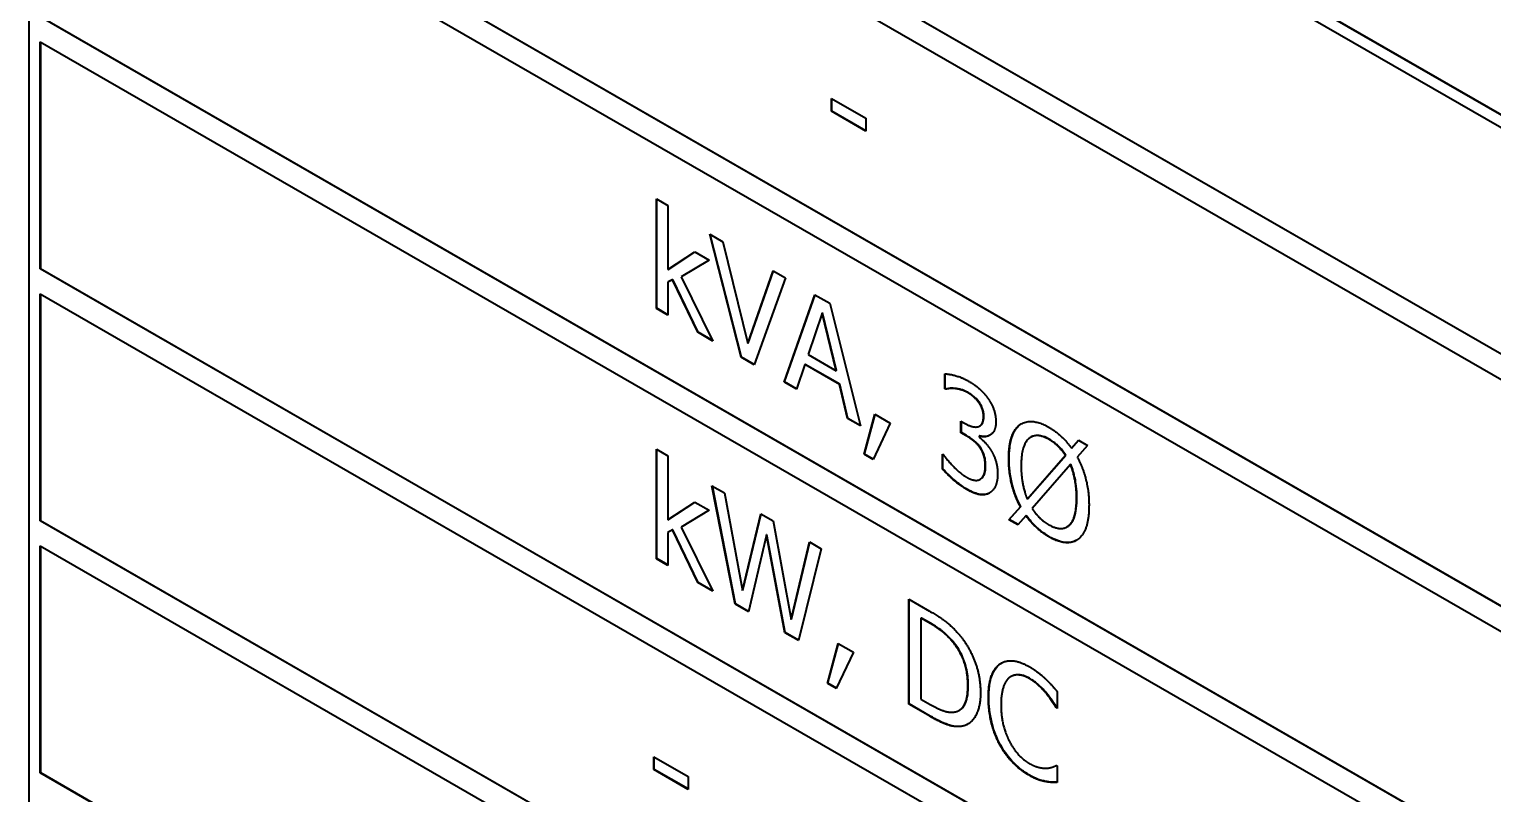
# Model space of a CAD drawing. Header units: millimetres. Extents: x 0 to 4756, y 0 to 3364.
# Drawn here: x 3945.94 to 3960.18, y 2674.22 to 2681.66 of the extents above; entities that cross this region are included whole.
import ezdxf

# ---------------------------------------------------------------- set-up
doc = ezdxf.new("R2010")
doc.units = ezdxf.units.MM
doc.header["$LTSCALE"] = 4
doc.layers.add('가시적인 것(ISO)', color=3, linetype='Continuous', lineweight=40)
doc.layers.add('가시적인 좁은 것(ISO)', color=3, linetype='Continuous', lineweight=35)

msp = doc.modelspace()

# ---------------------------------------------------------------- linework, layer by layer
at = {"layer": '가시적인 것(ISO)'}
for p, q in [((3945.9359, 2689.0805), (3978.4628, 2670.3495)), ((3945.9359, 2669.4594), (3945.9359, 2689.0805)), ((3945.9394, 2689.0826), (3978.4663, 2670.3516)), ((3946.0419, 2688.8968), (3978.3567, 2670.288)), ((3978.3567, 2668.0806), (3946.0419, 2686.6895)), ((3946.0455, 2686.6915), (3978.3567, 2668.0847)), ((3946.0419, 2686.4442), (3978.3567, 2667.8353)), ((3978.3567, 2665.628), (3946.0419, 2684.2368)), ((3946.0455, 2684.2389), (3978.3567, 2665.632)), ((3946.0419, 2683.9916), (3978.3567, 2665.3827)), ((3978.3567, 2663.1753), (3946.0419, 2681.7842)), ((3946.0455, 2681.7862), (3978.3567, 2663.1794)), ((3946.0419, 2679.3315), (3946.0419, 2681.5389)), ((3946.0419, 2681.5389), (3978.3567, 2662.9301)), ((3946.0455, 2681.5369), (3946.0455, 2679.3336)), ((3953.747, 2680.8634), (3953.747, 2680.9877)), ((3953.747, 2680.9877), (3954.0815, 2680.795)), ((3953.7505, 2680.8655), (3953.7505, 2680.9856)), ((3953.7505, 2680.8655), (3953.747, 2680.8634)), ((3954.0815, 2680.6708), (3953.747, 2680.8634)), ((3954.0815, 2680.6749), (3953.7505, 2680.8655)), ((3954.0815, 2680.795), (3954.0815, 2680.6708)), ((3952.0422, 2678.9445), (3952.0422, 2680.0119)), ((3952.0422, 2680.0119), (3952.154, 2679.9476)), ((3952.0458, 2678.9465), (3952.0458, 2680.0099)), ((3952.154, 2679.9476), (3952.154, 2679.3232)), ((3952.8659, 2678.4701), (3952.5615, 2679.6673)), ((3952.5615, 2679.6673), (3952.6876, 2679.5947)), ((3952.8695, 2678.4721), (3952.5663, 2679.6646)), ((3952.154, 2679.3232), (3952.4161, 2679.496)), ((3952.1575, 2679.3252), (3952.4164, 2679.4959)), ((3952.4161, 2679.496), (3952.5551, 2679.416)), ((3952.6876, 2679.5947), (3952.9325, 2678.6048)), ((3946.0455, 2679.3336), (3946.0419, 2679.3315)), ((3978.3567, 2660.7227), (3946.0419, 2679.3315)), ((3946.0455, 2679.3336), (3978.3567, 2660.7268)), ((3952.1575, 2679.3252), (3952.154, 2679.3232)), ((3952.5551, 2679.416), (3952.2829, 2679.2522)), ((3952.1984, 2679.2247), (3952.154, 2679.2006)), ((3952.1575, 2679.2026), (3952.154, 2679.2006)), ((3952.154, 2679.2006), (3952.154, 2678.8801)), ((3952.2019, 2679.2268), (3952.1575, 2679.2026)), ((3952.2019, 2679.2268), (3952.1984, 2679.2247)), ((3952.4448, 2678.7126), (3952.1984, 2679.2247)), ((3952.4483, 2678.7147), (3952.2019, 2679.2268)), ((3952.2829, 2679.2522), (3952.5916, 2678.6281)), ((3952.9325, 2678.6048), (3953.1775, 2679.3126)), ((3952.9361, 2678.6069), (3953.1799, 2679.3113)), ((3953.2971, 2679.2437), (3952.9927, 2678.3971)), ((3953.1775, 2679.3126), (3953.2971, 2679.2437)), ((3946.0419, 2676.8789), (3946.0419, 2679.0863)), ((3946.0419, 2679.0863), (3978.3567, 2660.4774)), ((3946.0455, 2679.0842), (3946.0455, 2676.8809)), ((3953.2864, 2678.228), (3953.5844, 2679.0783)), ((3953.2899, 2678.23), (3953.5867, 2679.077)), ((3953.5844, 2679.0783), (3953.729, 2678.995)), ((3952.0458, 2678.9465), (3952.0422, 2678.9445)), ((3952.154, 2678.8801), (3952.0422, 2678.9445)), ((3952.154, 2678.8842), (3952.0458, 2678.9465)), ((3953.6538, 2678.8992), (3953.5177, 2678.4964)), ((3953.6574, 2678.9012), (3953.6538, 2678.8992)), ((3953.7906, 2678.3393), (3953.6538, 2678.8992)), ((3953.7942, 2678.3413), (3953.6574, 2678.9012)), ((3953.729, 2678.995), (3954.027, 2677.8015)), ((3952.4483, 2678.7147), (3952.4448, 2678.7126)), ((3952.5916, 2678.6281), (3952.4448, 2678.7126)), ((3952.5888, 2678.6338), (3952.4483, 2678.7147)), ((3952.9361, 2678.6069), (3952.9325, 2678.6048)), ((3952.8695, 2678.4721), (3952.8659, 2678.4701)), ((3952.9927, 2678.3971), (3952.8659, 2678.4701)), ((3952.9939, 2678.4005), (3952.8695, 2678.4721)), ((3953.5177, 2678.4964), (3953.7906, 2678.3393)), ((3953.4855, 2678.399), (3953.4053, 2678.1595)), ((3953.489, 2678.4011), (3953.4855, 2678.399)), ((3953.8229, 2678.2048), (3953.4855, 2678.399)), ((3953.8264, 2678.2068), (3953.489, 2678.4011)), ((3953.7942, 2678.3413), (3953.7906, 2678.3393)), ((3953.2899, 2678.23), (3953.2864, 2678.228)), ((3953.4053, 2678.1595), (3953.2864, 2678.228)), ((3953.4064, 2678.1629), (3953.2899, 2678.23)), ((3953.8264, 2678.2068), (3953.8229, 2678.2048)), ((3953.9031, 2677.8728), (3953.8229, 2678.2048)), ((3953.9066, 2677.8749), (3953.8264, 2678.2068)), ((3954.8507, 2678.1627), (3954.8507, 2678.3077)), ((3954.8543, 2678.1648), (3954.8543, 2678.3078)), ((3954.8543, 2678.1648), (3954.8507, 2678.1627)), ((3954.8579, 2678.1586), (3954.8507, 2678.1627)), ((3954.8614, 2678.1606), (3954.8543, 2678.1648)), ((3954.8614, 2678.1606), (3954.8579, 2678.1586)), ((3954.9488, 2678.1675), (3954.9453, 2678.1654)), ((3954.065, 2677.5254), (3954.1696, 2677.9148)), ((3954.0685, 2677.5274), (3954.1721, 2677.9134)), ((3954.1696, 2677.9148), (3954.3178, 2677.8295)), ((3953.9066, 2677.8749), (3953.9031, 2677.8728)), ((3954.027, 2677.8015), (3953.9031, 2677.8728)), ((3954.0258, 2677.8062), (3953.9066, 2677.8749)), ((3954.3178, 2677.8295), (3954.1516, 2677.4755)), ((3955.0069, 2677.7349), (3955.0069, 2677.8484)), ((3955.0069, 2677.8484), (3955.0463, 2677.8257)), ((3955.0104, 2677.737), (3955.0104, 2677.8464)), ((3955.1927, 2677.8026), (3955.1892, 2677.8006)), ((3955.0104, 2677.737), (3955.0069, 2677.7349)), ((3955.057, 2677.7061), (3955.0069, 2677.7349)), ((3955.0606, 2677.7081), (3955.0104, 2677.737)), ((3955.1866, 2677.7059), (3955.1831, 2677.7039)), ((3955.1831, 2677.7039), (3955.1831, 2677.6939)), ((3955.6895, 2677.694), (3955.686, 2677.6919)), ((3956.0834, 2677.5854), (3956.1515, 2677.663)), ((3956.087, 2677.5874), (3956.1526, 2677.6623)), ((3956.2396, 2677.6122), (3956.1379, 2677.4985)), ((3956.1515, 2677.663), (3956.2396, 2677.6122)), ((3952.0422, 2676.5092), (3952.0422, 2677.5767)), ((3952.0422, 2677.5767), (3952.154, 2677.5123)), ((3952.0458, 2676.5112), (3952.0458, 2677.5746)), ((3952.154, 2677.5123), (3952.154, 2676.8879)), ((3954.0685, 2677.5274), (3954.065, 2677.5254)), ((3954.1516, 2677.4755), (3954.065, 2677.5254)), ((3954.1532, 2677.4787), (3954.0685, 2677.5274)), ((3954.8264, 2677.5275), (3954.835, 2677.5225)), ((3954.8264, 2677.3826), (3954.8264, 2677.5275)), ((3954.8299, 2677.3846), (3954.8299, 2677.5255)), ((3955.6515, 2677.0888), (3956.0233, 2677.5165)), ((3955.6551, 2677.0908), (3956.0268, 2677.5185)), ((3956.0268, 2677.5185), (3956.0233, 2677.5165)), ((3956.087, 2677.5874), (3956.0834, 2677.5854)), ((3954.8299, 2677.3846), (3954.8264, 2677.3826)), ((3956.072, 2677.4263), (3955.6995, 2676.9974)), ((3956.0755, 2677.4284), (3956.072, 2677.4263)), ((3952.8079, 2676.0683), (3952.5823, 2677.2201)), ((3952.5823, 2677.2201), (3952.7033, 2677.1504)), ((3952.8114, 2676.0703), (3952.5867, 2677.2176)), ((3955.194, 2677.2826), (3955.1904, 2677.2806)), ((3952.154, 2676.8879), (3952.4161, 2677.0608)), ((3952.1575, 2676.89), (3952.4164, 2677.0606)), ((3952.4161, 2677.0608), (3952.5551, 2676.9807)), ((3952.7033, 2677.1504), (3952.881, 2676.2009)), ((3955.6551, 2677.0908), (3955.6515, 2677.0888)), ((3952.5551, 2676.9807), (3952.2829, 2676.817)), ((3952.881, 2676.2009), (3953.0572, 2676.9467)), ((3952.8845, 2676.203), (3953.0599, 2676.9451)), ((3953.0572, 2676.9467), (3953.1768, 2676.8778)), ((3955.4732, 2676.8892), (3955.5849, 2677.0153)), ((3955.4767, 2676.8912), (3955.5884, 2677.0174)), ((3955.6393, 2676.9277), (3955.5606, 2676.8389)), ((3955.5884, 2677.0174), (3955.5849, 2677.0153)), ((3955.6429, 2676.9297), (3955.6393, 2676.9277)), ((3946.0455, 2676.8809), (3946.0419, 2676.8789)), ((3978.3567, 2658.27), (3946.0419, 2676.8789)), ((3946.0455, 2676.8809), (3978.3567, 2658.2741)), ((3952.1575, 2676.89), (3952.154, 2676.8879)), ((3952.1984, 2676.7895), (3952.154, 2676.7654)), ((3952.1575, 2676.7674), (3952.154, 2676.7654)), ((3952.154, 2676.7654), (3952.154, 2676.4449)), ((3952.2019, 2676.7915), (3952.1575, 2676.7674)), ((3952.2019, 2676.7915), (3952.1984, 2676.7895)), ((3952.4448, 2676.2774), (3952.1984, 2676.7895)), ((3952.4483, 2676.2794), (3952.2019, 2676.7915)), ((3952.2829, 2676.817), (3952.5916, 2676.1928)), ((3953.1768, 2676.8778), (3953.3544, 2675.9184)), ((3955.4767, 2676.8912), (3955.4732, 2676.8892)), ((3955.5606, 2676.8389), (3955.4732, 2676.8892)), ((3955.563, 2676.8416), (3955.4767, 2676.8912)), ((3956.0413, 2676.8213), (3956.0378, 2676.8193)), ((3946.0419, 2674.4263), (3946.0419, 2676.6336)), ((3946.0419, 2676.6336), (3978.3567, 2658.0248)), ((3946.0455, 2676.6316), (3946.0455, 2674.4283)), ((3953.113, 2676.7406), (3952.9383, 2675.9932)), ((3953.1166, 2676.7426), (3953.113, 2676.7406)), ((3953.2928, 2675.789), (3953.113, 2676.7406)), ((3953.2964, 2675.7911), (3953.1166, 2676.7426)), ((3953.3544, 2675.9184), (3953.5314, 2676.6736)), ((3953.358, 2675.9204), (3953.534, 2676.672)), ((3953.6467, 2676.6072), (3953.4246, 2675.7131)), ((3953.5314, 2676.6736), (3953.6467, 2676.6072)), ((3952.0458, 2676.5112), (3952.0422, 2676.5092)), ((3952.154, 2676.4449), (3952.0422, 2676.5092)), ((3952.154, 2676.4489), (3952.0458, 2676.5112)), ((3952.4483, 2676.2794), (3952.4448, 2676.2774)), ((3952.5916, 2676.1928), (3952.4448, 2676.2774)), ((3952.5888, 2676.1985), (3952.4483, 2676.2794)), ((3952.8845, 2676.203), (3952.881, 2676.2009)), ((3952.8114, 2676.0703), (3952.8079, 2676.0683)), ((3952.9383, 2675.9932), (3952.8079, 2676.0683)), ((3952.9391, 2675.9968), (3952.8114, 2676.0703)), ((3954.4998, 2675.094), (3954.4998, 2676.1159)), ((3954.4998, 2676.1159), (3954.701, 2676)), ((3954.5033, 2675.096), (3954.5033, 2676.1139)), ((3953.358, 2675.9204), (3953.3544, 2675.9184)), ((3954.6208, 2675.9327), (3954.6172, 2675.9307)), ((3954.6172, 2675.9307), (3954.6172, 2675.144)), ((3954.7068, 2675.8791), (3954.6172, 2675.9307)), ((3954.7103, 2675.8812), (3954.6208, 2675.9327)), ((3953.2964, 2675.7911), (3953.2928, 2675.789)), ((3953.4246, 2675.7131), (3953.2928, 2675.789)), ((3953.4255, 2675.7167), (3953.2964, 2675.7911)), ((3953.7061, 2675.2968), (3953.8107, 2675.6862)), ((3953.7097, 2675.2988), (3953.8133, 2675.6848)), ((3953.8107, 2675.6862), (3953.959, 2675.6009)), ((3953.959, 2675.6009), (3953.7928, 2675.2469)), ((3955.4942, 2675.3636), (3955.4907, 2675.3616)), ((3953.7097, 2675.2988), (3953.7061, 2675.2968)), ((3953.7928, 2675.2469), (3953.7061, 2675.2968)), ((3953.7943, 2675.2501), (3953.7097, 2675.2988)), ((3955.9445, 2675.2161), (3955.9445, 2675.0521)), ((3954.5033, 2675.096), (3954.4998, 2675.094)), ((3954.7032, 2674.9769), (3954.4998, 2675.094)), ((3954.7067, 2674.9789), (3954.5033, 2675.096)), ((3954.6172, 2675.144), (3954.7068, 2675.0924)), ((3955.9387, 2675.0595), (3955.9352, 2675.0575)), ((3955.9445, 2675.0521), (3955.9352, 2675.0575)), ((3955.9445, 2675.0562), (3955.9387, 2675.0595)), ((3954.9931, 2675.036), (3954.9896, 2675.034)), ((3955.0197, 2674.8806), (3955.0162, 2674.8786)), ((3952.015, 2674.4573), (3952.015, 2674.5815)), ((3952.015, 2674.5815), (3952.3495, 2674.3889)), ((3952.0185, 2674.4594), (3952.0185, 2674.5795)), ((3955.9359, 2674.4989), (3955.9356, 2674.4987)), ((3955.9359, 2674.4989), (3955.9445, 2674.4939)), ((3955.9445, 2674.4939), (3955.9445, 2674.3316)), ((3946.0455, 2674.4283), (3946.0419, 2674.4263)), ((3978.3567, 2655.8174), (3946.0419, 2674.4263)), ((3946.0455, 2674.4283), (3978.3567, 2655.8215)), ((3952.0185, 2674.4594), (3952.015, 2674.4573)), ((3952.3495, 2674.2647), (3952.015, 2674.4573)), ((3952.3495, 2674.2688), (3952.0185, 2674.4594)), ((3952.3495, 2674.3889), (3952.3495, 2674.2647)), ((3955.8305, 2674.3433), (3955.827, 2674.3413))]:
    msp.add_line(p, q, dxfattribs=at)
for points, degree in [([(3954.8507, 2678.3077), (3954.8894, 2678.3094), (3955.0219, 2678.272), (3955.0814, 2678.2378)], 2), ([(3955.0814, 2678.2378), (3955.1415, 2678.2031), (3955.2311, 2678.1234), (3955.2676, 2678.0726)], 2), ([(3954.9453, 2678.1654), (3954.9166, 2678.1679), (3954.8744, 2678.1624), (3954.8579, 2678.1586)], 2), ([(3955.0721, 2678.1247), (3955.0398, 2678.1433), (3954.9761, 2678.1618), (3954.9453, 2678.1654)], 2), ([(3955.1795, 2678.0314), (3955.1573, 2678.0616), (3955.1029, 2678.107), (3955.0721, 2678.1247)], 2), ([(3955.2261, 2677.8936), (3955.2261, 2677.9325), (3955.2003, 2678.0029), (3955.1795, 2678.0314)], 2), ([(3955.2676, 2678.0726), (3955.3063, 2678.018), (3955.3464, 2677.9013), (3955.3464, 2677.8384)], 2), ([(3955.0463, 2677.8257), (3955.1258, 2677.7799), (3955.2261, 2677.81), (3955.2261, 2677.8936)], 2), ([(3955.3464, 2677.8384), (3955.3464, 2677.7539), (3955.2504, 2677.6816), (3955.1831, 2677.7039)], 2), ([(3955.4717, 2677.4805), (3955.4717, 2677.7331), (3955.6859, 2677.8897), (3955.8621, 2677.7882)], 2), ([(3955.8621, 2677.7882), (3955.9302, 2677.749), (3956.0362, 2677.6499), (3956.0834, 2677.5854)], 2), ([(3955.1902, 2677.5929), (3955.1652, 2677.628), (3955.0971, 2677.683), (3955.057, 2677.7061)], 2), ([(3955.1831, 2677.6939), (3955.211, 2677.6712), (3955.2748, 2677.6047), (3955.302, 2677.5592)], 2), ([(3955.8628, 2677.6702), (3955.7396, 2677.7411), (3955.5928, 2677.6145), (3955.5928, 2677.4108)], 2), ([(3956.0233, 2677.5165), (3955.9925, 2677.5649), (3955.9115, 2677.6421), (3955.8628, 2677.6702)], 2), ([(3954.835, 2677.5225), (3954.8722, 2677.4696), (3954.9983, 2677.3391), (3955.0606, 2677.3032)], 2), ([(3955.2432, 2677.4141), (3955.2432, 2677.4696), (3955.2153, 2677.5578), (3955.1902, 2677.5929)], 2), ([(3955.302, 2677.5592), (3955.3292, 2677.5145), (3955.3636, 2677.402), (3955.3636, 2677.3349)], 2), ([(3955.5849, 2677.0153), (3955.5319, 2677.1138), (3955.4717, 2677.3488), (3955.4717, 2677.4805)], 2), ([(3956.1379, 2677.4985), (3956.1923, 2677.3993), (3956.2532, 2677.1671), (3956.2532, 2677.0305)], 2), ([(3955.0678, 2677.1806), (3955.0011, 2677.219), (3954.8708, 2677.3313), (3954.8264, 2677.3826)], 2), ([(3955.1945, 2677.2832), (3955.2182, 2677.3002), (3955.2432, 2677.3587), (3955.2432, 2677.4141)], 2), ([(3955.3636, 2677.3349), (3955.3636, 2677.2662), (3955.3228, 2677.1729), (3955.2855, 2677.1496)], 2), ([(3955.5928, 2677.4108), (3955.5928, 2677.318), (3955.6236, 2677.1562), (3955.6515, 2677.0888)], 2), ([(3956.1321, 2677.1002), (3956.1321, 2677.1946), (3956.0992, 2677.3618), (3956.072, 2677.4263)], 2), ([(3955.0606, 2677.3032), (3955.0971, 2677.2821), (3955.1702, 2677.2666), (3955.1945, 2677.2832)], 2), ([(3955.2855, 2677.1496), (3955.2468, 2677.1255), (3955.1372, 2677.1406), (3955.0678, 2677.1806)], 2), ([(3955.194, 2677.2826), (3955.1954, 2677.2834), (3955.1967, 2677.2843), (3955.1981, 2677.2852)], 3), ([(3955.8628, 2676.8404), (3955.9853, 2676.7698), (3956.1321, 2676.8989), (3956.1321, 2677.1002)], 2), ([(3955.8621, 2676.7232), (3955.7969, 2676.7607), (3955.6845, 2676.8652), (3955.6393, 2676.9277)], 2), ([(3955.6995, 2676.9974), (3955.7332, 2676.9465), (3955.8091, 2676.8713), (3955.8628, 2676.8404)], 2), ([(3956.2532, 2677.0305), (3956.2532, 2676.7771), (3956.0397, 2676.6209), (3955.8621, 2676.7232)], 2), ([(3954.701, 2676), (3954.8257, 2675.9283), (3954.9675, 2675.8035), (3955.0176, 2675.7366)], 2), ([(3954.9403, 2675.6834), (3954.893, 2675.7429), (3954.7863, 2675.8333), (3954.7068, 2675.8791)], 2), ([(3955.0742, 2675.275), (3955.0742, 2675.3926), (3955.0069, 2675.5978), (3954.9403, 2675.6834)], 2), ([(3955.0176, 2675.7366), (3955.1029, 2675.622), (3955.1967, 2675.3519), (3955.1967, 2675.2028)], 2), ([(3955.274, 2675.1583), (3955.274, 2675.2866), (3955.3306, 2675.4445), (3955.3844, 2675.484)], 2), ([(3955.3844, 2675.484), (3955.4374, 2675.5222), (3955.582, 2675.5109), (3955.6716, 2675.4593)], 2), ([(3955.3879, 2675.486), (3955.3923, 2675.4891), (3955.3967, 2675.4921), (3955.4013, 2675.4948)], 3), ([(3955.4753, 2675.3512), (3955.4381, 2675.3205), (3955.3965, 2675.1863), (3955.3965, 2675.0877)], 2), ([(3955.6709, 2675.3438), (3955.6143, 2675.3764), (3955.5133, 2675.3807), (3955.4753, 2675.3512)], 2), ([(3955.8356, 2675.2001), (3955.8019, 2675.241), (3955.7224, 2675.3141), (3955.6709, 2675.3438)], 2), ([(3955.6716, 2675.4593), (3955.716, 2675.4338), (3955.7941, 2675.3739), (3955.827, 2675.3433)], 2), ([(3955.827, 2675.3433), (3955.8557, 2675.3161), (3955.9151, 2675.2512), (3955.9445, 2675.2161)], 2), ([(3954.951, 2675.0196), (3955.0126, 2675.0322), (3955.0742, 2675.1557), (3955.0742, 2675.275)], 2), ([(3955.1967, 2675.2028), (3955.1967, 2675.0628), (3955.0986, 2674.8941), (3955.0162, 2674.8786)], 2), ([(3955.9352, 2675.0575), (3955.9194, 2675.0831), (3955.8707, 2675.1575), (3955.8356, 2675.2001)], 2), ([(3954.7068, 2675.0924), (3954.7848, 2675.0474), (3954.903, 2675.0084), (3954.951, 2675.0196)], 2), ([(3955.3851, 2674.7001), (3955.3321, 2674.7969), (3955.274, 2675.0291), (3955.274, 2675.1583)], 2), ([(3955.3965, 2675.0877), (3955.3965, 2674.9825), (3955.4402, 2674.8058), (3955.4782, 2674.7318)], 2), ([(3955.0162, 2674.8786), (3954.9489, 2674.8685), (3954.8106, 2674.915), (3954.7032, 2674.9769)], 2), ([(3955.0733, 2674.8999), (3955.057, 2674.8908), (3955.0392, 2674.8843), (3955.0197, 2674.8806)], 3), ([(3955.6694, 2674.4022), (3955.5835, 2674.4517), (3955.4381, 2674.6025), (3955.3851, 2674.7001)], 2), ([(3955.4782, 2674.7318), (3955.5154, 2674.6598), (3955.615, 2674.5512), (3955.6709, 2674.519)], 2), ([(3955.6709, 2674.519), (3955.7217, 2674.4897), (3955.8084, 2674.4688), (3955.8421, 2674.4709)], 2), ([(3955.8421, 2674.4709), (3955.8743, 2674.4739), (3955.9223, 2674.491), (3955.9359, 2674.4989)], 2), ([(3955.827, 2674.3413), (3955.7883, 2674.3486), (3955.7224, 2674.3717), (3955.6694, 2674.4022)], 2), ([(3955.9445, 2674.3316), (3955.9151, 2674.3328), (3955.8635, 2674.3335), (3955.827, 2674.3413)], 2)]:
    msp.add_open_spline(points, degree=degree, dxfattribs=at)
for points, knots in [([(3954.9488, 2678.1675), (3954.9204, 2678.1699), (3954.9047, 2678.1679), (3954.8865, 2678.1655), (3954.8735, 2678.1634), (3954.8614, 2678.1606)], [-0.018142407, -0.018142407, -0.018142407, -0.018142407, -0.012507282, -0.012507282, 0, 0, 0, 0]), ([(3955.0756, 2678.1268), (3955.0447, 2678.1446), (3955.0214, 2678.1517), (3954.9901, 2678.1608), (3954.9693, 2678.165), (3954.9488, 2678.1675)], [-0.027303532, -0.027303532, -0.027303532, -0.027303532, -0.018653918, -0.018653918, 0, 0, 0, 0]), ([(3955.183, 2678.0334), (3955.162, 2678.062), (3955.1426, 2678.0788), (3955.1146, 2678.1022), (3955.0951, 2678.1155), (3955.0756, 2678.1268)], [-0.024344343, -0.024344343, -0.024344343, -0.024344343, -0.016548323, -0.016548323, 0, 0, 0, 0]), ([(3955.2296, 2677.8956), (3955.2296, 2677.9101), (3955.2283, 2677.9255), (3955.2232, 2677.9491), (3955.2196, 2677.9642), (3955.2035, 2678.0016), (3955.1942, 2678.0181), (3955.183, 2678.0334)], [-0.051930734, -0.051930734, -0.051930734, -0.051930734, -0.02477553, -0.02477553, -0.011522834, -0.011522834, 0, 0, 0, 0]), ([(3955.1927, 2677.8026), (3955.1929, 2677.8028), (3955.1932, 2677.8029), (3955.2046, 2677.8097), (3955.2132, 2677.82), (3955.2267, 2677.8509), (3955.2296, 2677.8724), (3955.2296, 2677.8956)], [-0.03088455, -0.03088455, -0.03088455, -0.03088455, -0.030603123, -0.030603123, -0.017040116, -0.017040116, 0, 0, 0, 0]), ([(3955.4753, 2677.4825), (3955.4753, 2677.5315), (3955.4783, 2677.5792), (3955.4923, 2677.6622), (3955.5023, 2677.6984), (3955.5394, 2677.7781), (3955.5679, 2677.8059), (3955.5972, 2677.8232)], [-0.168405276, -0.168405276, -0.168405276, -0.168405276, -0.142540394, -0.142540394, -0.119617814, -0.119617814, -0.084612561, -0.084612561, -0.084612561, -0.084612561]), ([(3955.1938, 2677.5949), (3955.1853, 2677.6069), (3955.1761, 2677.6179), (3955.1523, 2677.6431), (3955.14, 2677.6532), (3955.1104, 2677.6771), (3955.0853, 2677.6938), (3955.0606, 2677.7081)], [-0.028781957, -0.028781957, -0.028781957, -0.028781957, -0.025630061, -0.025630061, -0.021016428, -0.021016428, 0, 0, 0, 0]), ([(3955.2882, 2677.7108), (3955.2795, 2677.7061), (3955.2701, 2677.7024), (3955.2377, 2677.6951), (3955.2132, 2677.6971), (3955.1866, 2677.7059)], [-0.033428895, -0.033428895, -0.033428895, -0.033428895, -0.023041184, -0.023041184, 0, 0, 0, 0]), ([(3955.8664, 2677.6722), (3955.8464, 2677.6837), (3955.8265, 2677.6931), (3955.7887, 2677.7057), (3955.771, 2677.7092), (3955.7298, 2677.7103), (3955.7084, 2677.7048), (3955.6895, 2677.694)], [-0.177903772, -0.177903772, -0.177903772, -0.177903772, -0.153073777, -0.153073777, -0.129763908, -0.129763908, -0.096351529, -0.096351529, -0.096351529, -0.096351529]), ([(3956.0268, 2677.5185), (3956.0058, 2677.5515), (3955.9819, 2677.5804), (3955.9367, 2677.6235), (3955.9078, 2677.6484), (3955.8664, 2677.6722)], [-0.08418789, -0.08418789, -0.08418789, -0.08418789, -0.035132087, -0.035132087, 0, 0, 0, 0]), ([(3955.2468, 2677.4162), (3955.2468, 2677.4374), (3955.2452, 2677.4605), (3955.2364, 2677.5073), (3955.23, 2677.5258), (3955.2154, 2677.5605), (3955.2057, 2677.5783), (3955.1938, 2677.5949)], [-0.03319342, -0.03319342, -0.03319342, -0.03319342, -0.022898135, -0.022898135, -0.012397139, -0.012397139, 0, 0, 0, 0]), ([(3955.5884, 2677.0174), (3955.5703, 2677.0511), (3955.5546, 2677.0856), (3955.5231, 2677.1674), (3955.5117, 2677.2085), (3955.4832, 2677.3199), (3955.4753, 2677.4045), (3955.4753, 2677.4825)], [-0.085972476, -0.085972476, -0.085972476, -0.085972476, -0.073711914, -0.073711914, -0.057281257, -0.057281257, 0, 0, 0, 0]), ([(3955.0713, 2677.1827), (3955.0082, 2677.219), (3954.9608, 2677.2589), (3954.9028, 2677.3088), (3954.8638, 2677.3455), (3954.8299, 2677.3846)], [-0.050779131, -0.050779131, -0.050779131, -0.050779131, -0.032129991, -0.032129991, 0, 0, 0, 0]), ([(3955.1981, 2677.2852), (3955.2208, 2677.3016), (3955.2303, 2677.3222), (3955.2436, 2677.3532), (3955.2468, 2677.3836), (3955.2468, 2677.4162)], [-0.034108778, -0.034108778, -0.034108778, -0.034108778, -0.023909358, -0.023909358, 0, 0, 0, 0]), ([(3956.1357, 2677.1022), (3956.1357, 2677.1903), (3956.1249, 2677.253), (3956.1078, 2677.3352), (3956.0947, 2677.383), (3956.0755, 2677.4284)], [-0.055153973, -0.055153973, -0.055153973, -0.055153973, -0.02998951, -0.02998951, 0, 0, 0, 0]), ([(3955.2838, 2677.1486), (3955.2723, 2677.1422), (3955.2598, 2677.1379), (3955.2281, 2677.1323), (3955.2104, 2677.1331), (3955.156, 2677.1406), (3955.1136, 2677.1583), (3955.0713, 2677.1827)], [-0.059355118, -0.059355118, -0.059355118, -0.059355118, -0.049367133, -0.049367133, -0.035888424, -0.035888424, 0, 0, 0, 0]), ([(3956.0413, 2676.8213), (3956.0444, 2676.8231), (3956.0473, 2676.825), (3956.0766, 2676.8453), (3956.0953, 2676.8731), (3956.129, 2676.9624), (3956.1357, 2677.0323), (3956.1357, 2677.1022)], [-0.08826816, -0.08826816, -0.08826816, -0.08826816, -0.084599491, -0.084599491, -0.05131814, -0.05131814, 0, 0, 0, 0]), ([(3955.8656, 2676.7252), (3955.8074, 2676.7588), (3955.7668, 2676.794), (3955.708, 2676.8487), (3955.674, 2676.8867), (3955.6429, 2676.9297)], [-0.052176375, -0.052176375, -0.052176375, -0.052176375, -0.032154775, -0.032154775, 0, 0, 0, 0]), ([(3956.1318, 2676.6893), (3956.0997, 2676.6713), (3956.063, 2676.6641), (3955.9719, 2676.6735), (3955.9191, 2676.6944), (3955.8656, 2676.7252)], [-0.083510325, -0.083510325, -0.083510325, -0.083510325, -0.045352577, -0.045352577, 0, 0, 0, 0]), ([(3954.9438, 2675.6854), (3954.9123, 2675.7251), (3954.8788, 2675.76), (3954.8213, 2675.8087), (3954.7809, 2675.8405), (3954.7103, 2675.8812)], [-0.15764581, -0.15764581, -0.15764581, -0.15764581, -0.05990397, -0.05990397, 0, 0, 0, 0]), ([(3955.0777, 2675.277), (3955.0777, 2675.3247), (3955.0736, 2675.3756), (3955.0532, 2675.4726), (3955.0389, 2675.5181), (3954.9982, 2675.6069), (3954.9732, 2675.6477), (3954.9438, 2675.6854)], [-0.094129678, -0.094129678, -0.094129678, -0.094129678, -0.059150701, -0.059150701, -0.029242997, -0.029242997, 0, 0, 0, 0]), ([(3955.2776, 2675.1603), (3955.2776, 2675.2783), (3955.2955, 2675.3408), (3955.3269, 2675.4226), (3955.3528, 2675.4602), (3955.3879, 2675.486)], [-0.077949546, -0.077949546, -0.077949546, -0.077949546, -0.045004357, -0.045004357, 0, 0, 0, 0]), ([(3955.6744, 2675.3459), (3955.6543, 2675.3574), (3955.6345, 2675.3663), (3955.5926, 2675.379), (3955.5739, 2675.3809), (3955.5348, 2675.3805), (3955.5133, 2675.3746), (3955.4942, 2675.3636)], [-0.055754061, -0.055754061, -0.055754061, -0.055754061, -0.043541674, -0.043541674, -0.029538231, -0.029538231, -0.006443211, -0.006443211, -0.006443211, -0.006443211]), ([(3955.8391, 2675.2021), (3955.8076, 2675.2405), (3955.7799, 2675.2666), (3955.7364, 2675.3065), (3955.7049, 2675.3283), (3955.6744, 2675.3459)], [-0.038443548, -0.038443548, -0.038443548, -0.038443548, -0.02591263, -0.02591263, 0, 0, 0, 0]), ([(3954.9931, 2675.036), (3954.9995, 2675.0397), (3955.0055, 2675.0439), (3955.0316, 2675.0662), (3955.0435, 2675.0878), (3955.0713, 2675.1503), (3955.0777, 2675.2138), (3955.0777, 2675.277)], [-0.066473904, -0.066473904, -0.066473904, -0.066473904, -0.062090303, -0.062090303, -0.046389425, -0.046389425, 0, 0, 0, 0]), ([(3955.9387, 2675.0595), (3955.9257, 2675.0807), (3955.9122, 2675.1016), (3955.8805, 2675.15), (3955.8597, 2675.1772), (3955.8391, 2675.2021)], [-0.034806296, -0.034806296, -0.034806296, -0.034806296, -0.019881797, -0.019881797, 0, 0, 0, 0]), ([(3955.3886, 2674.7022), (3955.3704, 2674.7353), (3955.3549, 2674.7693), (3955.3246, 2674.8478), (3955.3136, 2674.8872), (3955.2853, 2675.0002), (3955.2776, 2675.0834), (3955.2776, 2675.1603)], [-0.089367682, -0.089367682, -0.089367682, -0.089367682, -0.074910488, -0.074910488, -0.056459149, -0.056459149, 0, 0, 0, 0]), ([(3955.0197, 2674.8806), (3954.9575, 2674.8713), (3954.9081, 2674.8854), (3954.8282, 2674.9123), (3954.7626, 2674.9467), (3954.7067, 2674.9789)], [-0.068800727, -0.068800727, -0.068800727, -0.068800727, -0.04741805, -0.04741805, 0, 0, 0, 0]), ([(3955.673, 2674.4042), (3955.6419, 2674.4221), (3955.611, 2674.4432), (3955.5516, 2674.4916), (3955.5232, 2674.5186), (3955.4553, 2674.5941), (3955.4193, 2674.6456), (3955.3886, 2674.7022)], [-0.089705364, -0.089705364, -0.089705364, -0.089705364, -0.063541558, -0.063541558, -0.038670028, -0.038670028, 0, 0, 0, 0]), ([(3955.8305, 2674.3433), (3955.8071, 2674.3478), (3955.7832, 2674.3537), (3955.7337, 2674.371), (3955.7027, 2674.3871), (3955.673, 2674.4042)], [-0.049518845, -0.049518845, -0.049518845, -0.049518845, -0.025242968, -0.025242968, 0, 0, 0, 0]), ([(3955.9445, 2674.3338), (3955.9272, 2674.3344), (3955.91, 2674.3349), (3955.8733, 2674.3354), (3955.8513, 2674.3389), (3955.8305, 2674.3433)], [-0.034548104, -0.034548104, -0.034548104, -0.034548104, -0.018421588, -0.018421588, 0, 0, 0, 0])]:
    msp.add_open_spline(points, degree=3, knots=knots, dxfattribs=at)
at = {"layer": '가시적인 좁은 것(ISO)'}
for p, q in [((3955.0756, 2678.1268), (3955.0721, 2678.1247)), ((3955.183, 2678.0334), (3955.1795, 2678.0314)), ((3955.2296, 2677.8956), (3955.2261, 2677.8936)), ((3955.0606, 2677.7081), (3955.057, 2677.7061)), ((3955.8664, 2677.6722), (3955.8628, 2677.6702)), ((3955.1938, 2677.5949), (3955.1902, 2677.5929)), ((3955.4753, 2677.4825), (3955.4717, 2677.4805)), ((3955.2468, 2677.4162), (3955.2432, 2677.4141)), ((3955.0713, 2677.1827), (3955.0678, 2677.1806)), ((3955.1981, 2677.2852), (3955.1945, 2677.2832)), ((3956.1357, 2677.1022), (3956.1321, 2677.1002)), ((3955.8656, 2676.7252), (3955.8621, 2676.7232)), ((3954.7103, 2675.8812), (3954.7068, 2675.8791)), ((3954.9438, 2675.6854), (3954.9403, 2675.6834)), ((3955.3879, 2675.486), (3955.3844, 2675.484)), ((3955.6744, 2675.3459), (3955.6709, 2675.3438)), ((3955.0777, 2675.277), (3955.0742, 2675.275)), ((3955.8391, 2675.2021), (3955.8356, 2675.2001)), ((3955.2776, 2675.1603), (3955.274, 2675.1583)), ((3954.7067, 2674.9789), (3954.7032, 2674.9769)), ((3955.3886, 2674.7022), (3955.3851, 2674.7001)), ((3955.673, 2674.4042), (3955.6694, 2674.4022))]:
    msp.add_line(p, q, dxfattribs=at)

doc.saveas('drawing.dxf')
